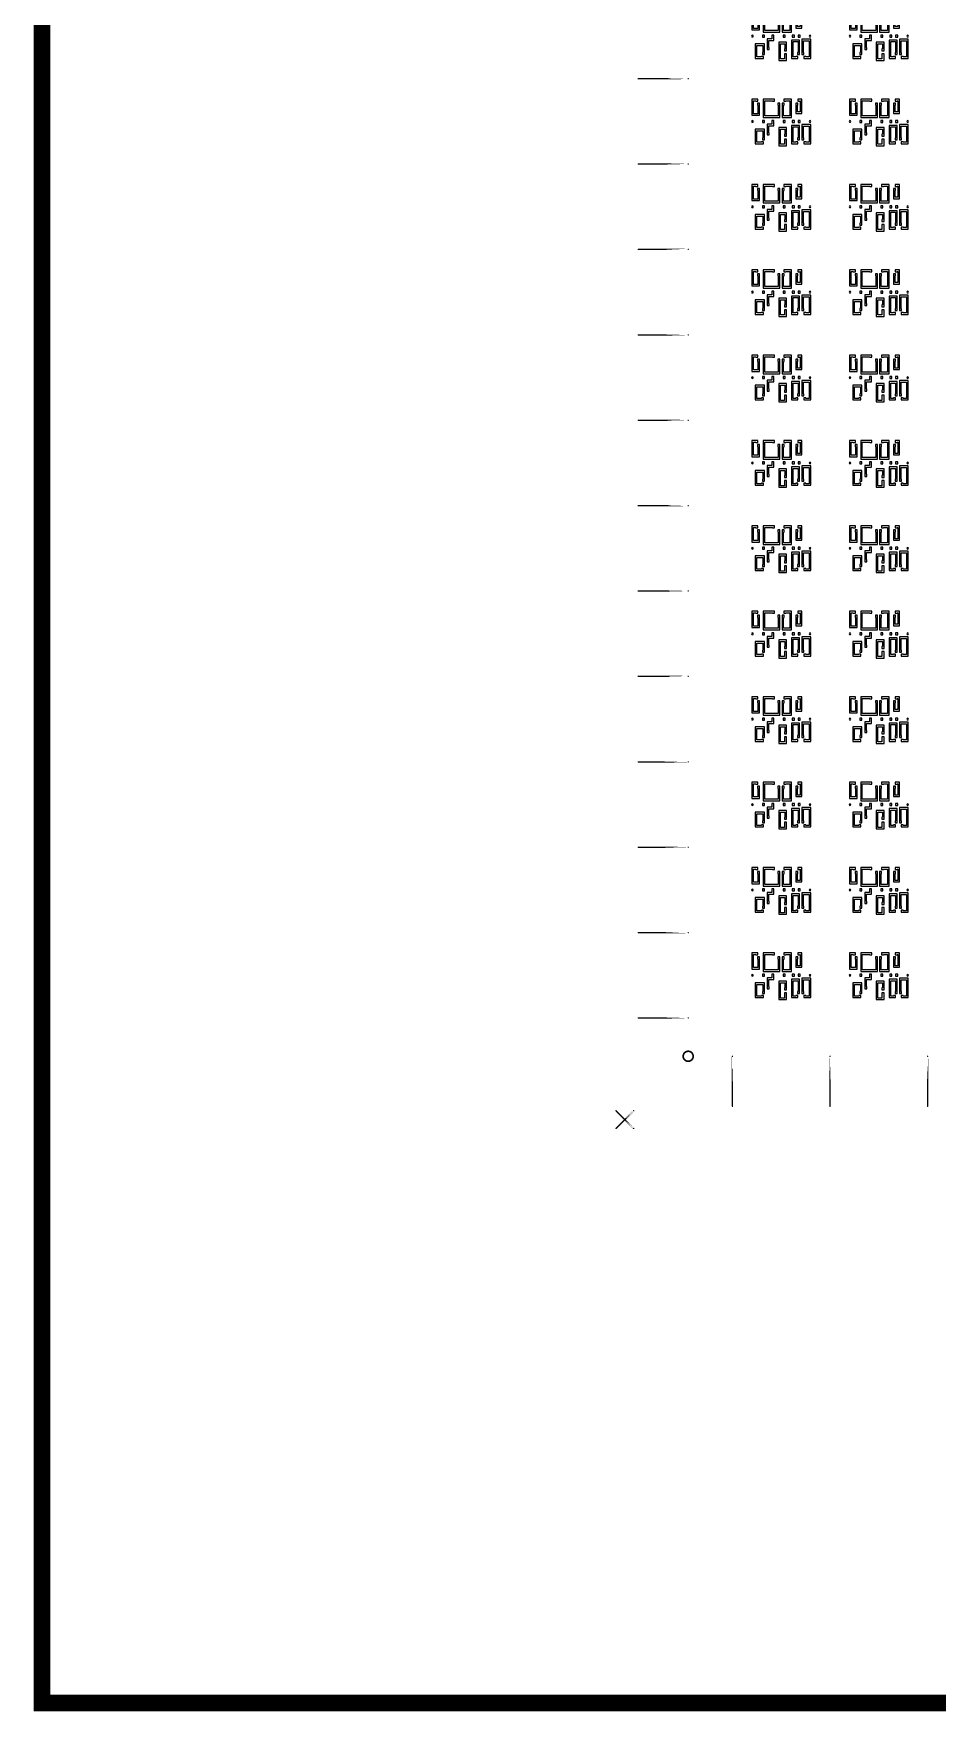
# Model space of a CAD drawing. Extents: x -100 to 100, y -100 to 100.
# Drawn here: x -100.5 to -46.2, y -100.5 to 0.1 of the extents above; entities that cross this region are included whole.
import ezdxf

# ---------------------------------------------------------------- set-up
doc = ezdxf.new("R2010")
doc.units = 0
doc.layers.get('0').update_dxf_attribs({"linetype": 'continuous'})
doc.layers.add('L2', color=7, linetype='continuous')

# ---------------------------------------------------------------- blocks, each defined once
blk = doc.blocks.new('LDI_XFB44-1600-011_L2_B1')
at = {"layer": 'L2'}
for points in [[(-57.01, -55.88), (-57.28, -55.88), (-57.28, -55.1), (-57.14, -55.1), (-57.14, -55.12), (-57.02, -55.12), (-57.02, -55), (-57.38, -55), (-57.38, -55.97), (-56.91, -55.97), (-56.91, -55.24), (-57.03, -55.24), (-57.03, -55.37), (-57.01, -55.37), (-57.01, -55.88)], [(-56.7, -56.11), (-55.69, -56.11), (-55.69, -55.24), (-55.81, -55.24), (-55.81, -55.37), (-55.79, -55.37), (-55.79, -56.01), (-56.6, -56.01), (-56.6, -55.1), (-56.14, -55.1), (-56.14, -55.12), (-56.02, -55.12), (-56.02, -55), (-56.7, -55), (-56.7, -56.11)], [(-55, -55), (-55.46, -55), (-55.46, -55.12), (-55.33, -55.12), (-55.33, -55.1), (-55.09, -55.1), (-55.09, -56.01), (-55.47, -56.01), (-55.47, -55.37), (-55.44, -55.37), (-55.44, -55.24), (-55.56, -55.24), (-55.56, -56.11), (-55, -56.11), (-55, -55)], [(-54.37, -55), (-54.62, -55), (-54.62, -55.12), (-54.5, -55.12), (-54.5, -55.1), (-54.47, -55.1), (-54.47, -55.77), (-54.63, -55.77), (-54.63, -55.37), (-54.61, -55.37), (-54.61, -55.24), (-54.73, -55.24), (-54.73, -55.86), (-54.37, -55.86), (-54.37, -55)], [(-51.15, -55.88), (-51.42, -55.88), (-51.42, -55.1), (-51.29, -55.1), (-51.29, -55.12), (-51.16, -55.12), (-51.16, -55), (-51.52, -55), (-51.52, -55.97), (-51.06, -55.97), (-51.06, -55.24), (-51.18, -55.24), (-51.18, -55.37), (-51.15, -55.37), (-51.15, -55.88)], [(-50.84, -56.11), (-49.84, -56.11), (-49.84, -55.24), (-49.96, -55.24), (-49.96, -55.37), (-49.94, -55.37), (-49.94, -56.01), (-50.75, -56.01), (-50.75, -55.1), (-50.29, -55.1), (-50.29, -55.12), (-50.17, -55.12), (-50.17, -55), (-50.84, -55), (-50.84, -56.11)], [(-49.14, -55), (-49.6, -55), (-49.6, -55.12), (-49.48, -55.12), (-49.48, -55.1), (-49.24, -55.1), (-49.24, -56.01), (-49.61, -56.01), (-49.61, -55.37), (-49.59, -55.37), (-49.59, -55.24), (-49.71, -55.24), (-49.71, -56.11), (-49.14, -56.11), (-49.14, -55)], [(-48.52, -55), (-48.77, -55), (-48.77, -55.12), (-48.65, -55.12), (-48.65, -55.1), (-48.61, -55.1), (-48.61, -55.77), (-48.78, -55.77), (-48.78, -55.37), (-48.76, -55.37), (-48.76, -55.24), (-48.88, -55.24), (-48.88, -55.86), (-48.52, -55.86), (-48.52, -55)], [(-57.37, -56.38), (-57.34, -56.39), (-57.3, -56.38), (-57.29, -56.34), (-57.3, -56.31), (-57.34, -56.29), (-57.37, -56.31), (-57.39, -56.34), (-57.37, -56.38)], [(-56.62, -56.4), (-56.62, -56.28), (-56.74, -56.28), (-56.74, -56.4), (-56.62, -56.4)], [(-56.17, -56.28), (-56.17, -56.5), (-56.45, -56.5), (-56.45, -57.15), (-56.33, -57.15), (-56.33, -57.02), (-56.35, -57.02), (-56.35, -56.6), (-56.05, -56.6), (-56.05, -56.28), (-56.17, -56.28)], [(-55.37, -56.28), (-55.49, -56.28), (-55.49, -56.4), (-55.37, -56.4), (-55.37, -56.28)], [(-54.95, -56.28), (-54.95, -56.4), (-54.82, -56.4), (-54.82, -56.28), (-54.95, -56.28)], [(-54.6, -56.4), (-54.48, -56.4), (-54.48, -56.28), (-54.6, -56.28), (-54.6, -56.4)], [(-53.85, -56.31), (-53.88, -56.29), (-53.92, -56.31), (-53.93, -56.34), (-53.92, -56.38), (-53.88, -56.39), (-53.85, -56.38), (-53.83, -56.34), (-53.85, -56.31)], [(-51.52, -56.38), (-51.49, -56.39), (-51.45, -56.38), (-51.44, -56.34), (-51.45, -56.31), (-51.49, -56.29), (-51.52, -56.31), (-51.54, -56.34), (-51.52, -56.38)], [(-50.77, -56.4), (-50.77, -56.28), (-50.89, -56.28), (-50.89, -56.4), (-50.77, -56.4)], [(-50.32, -56.28), (-50.32, -56.5), (-50.59, -56.5), (-50.59, -57.15), (-50.47, -57.15), (-50.47, -57.02), (-50.5, -57.02), (-50.5, -56.6), (-50.19, -56.6), (-50.19, -56.28), (-50.32, -56.28)], [(-49.52, -56.28), (-49.64, -56.28), (-49.64, -56.4), (-49.52, -56.4), (-49.52, -56.28)], [(-49.09, -56.28), (-49.09, -56.4), (-48.97, -56.4), (-48.97, -56.28), (-49.09, -56.28)], [(-48.75, -56.4), (-48.62, -56.4), (-48.62, -56.28), (-48.75, -56.28), (-48.75, -56.4)], [(-47.99, -56.31), (-48.03, -56.29), (-48.06, -56.31), (-48.08, -56.34), (-48.06, -56.38), (-48.03, -56.39), (-47.99, -56.38), (-47.98, -56.34), (-47.99, -56.31)], [(-56.62, -57.44), (-56.62, -56.8), (-57.17, -56.8), (-57.17, -57.68), (-56.68, -57.68), (-56.68, -57.56), (-56.8, -57.56), (-56.8, -57.59), (-57.08, -57.59), (-57.08, -56.9), (-56.72, -56.9), (-56.72, -57.32), (-56.74, -57.32), (-56.74, -57.44), (-56.62, -57.44)], [(-55.42, -57.71), (-55.66, -57.71), (-55.66, -56.8), (-55.4, -56.8), (-55.4, -57.1), (-55.42, -57.1), (-55.42, -57.22), (-55.3, -57.22), (-55.3, -56.7), (-55.76, -56.7), (-55.76, -57.8), (-55.3, -57.8), (-55.3, -57.4), (-55.42, -57.4), (-55.42, -57.71)], [(-54.99, -57.68), (-54.61, -57.68), (-54.61, -57.56), (-54.73, -57.56), (-54.73, -57.59), (-54.9, -57.59), (-54.9, -56.67), (-54.6, -56.67), (-54.6, -57.32), (-54.63, -57.32), (-54.63, -57.44), (-54.51, -57.44), (-54.51, -56.58), (-54.99, -56.58), (-54.99, -57.68)], [(-54.26, -57.68), (-53.84, -57.68), (-53.84, -56.52), (-54.37, -56.52), (-54.37, -57.44), (-54.25, -57.44), (-54.25, -57.32), (-54.27, -57.32), (-54.27, -56.62), (-53.94, -56.62), (-53.94, -57.59), (-54.14, -57.59), (-54.14, -57.56), (-54.26, -57.56), (-54.26, -57.68)], [(-50.77, -57.44), (-50.77, -56.8), (-51.32, -56.8), (-51.32, -57.68), (-50.83, -57.68), (-50.83, -57.56), (-50.95, -57.56), (-50.95, -57.59), (-51.22, -57.59), (-51.22, -56.9), (-50.86, -56.9), (-50.86, -57.32), (-50.89, -57.32), (-50.89, -57.44), (-50.77, -57.44)], [(-49.57, -57.71), (-49.81, -57.71), (-49.81, -56.8), (-49.54, -56.8), (-49.54, -57.1), (-49.57, -57.1), (-49.57, -57.22), (-49.44, -57.22), (-49.44, -56.7), (-49.91, -56.7), (-49.91, -57.8), (-49.44, -57.8), (-49.44, -57.4), (-49.57, -57.4), (-49.57, -57.71)], [(-49.14, -57.68), (-48.76, -57.68), (-48.76, -57.56), (-48.88, -57.56), (-48.88, -57.59), (-49.04, -57.59), (-49.04, -56.67), (-48.75, -56.67), (-48.75, -57.32), (-48.77, -57.32), (-48.77, -57.44), (-48.65, -57.44), (-48.65, -56.58), (-49.14, -56.58), (-49.14, -57.68)], [(-48.41, -57.68), (-47.99, -57.68), (-47.99, -56.52), (-48.52, -56.52), (-48.52, -57.44), (-48.39, -57.44), (-48.39, -57.32), (-48.42, -57.32), (-48.42, -56.62), (-48.09, -56.62), (-48.09, -57.59), (-48.29, -57.59), (-48.29, -57.56), (-48.41, -57.56), (-48.41, -57.68)]]:
    blk.add_lwpolyline(points, close=True, dxfattribs=at)
blk = doc.blocks.new('cutlineendpoint')
at = {"const_width": 0.04}
blk.add_lwpolyline([(-0.02, 0, 1), (0.02, 0, 1)], format="xyb", close=True, dxfattribs=at)

msp = doc.modelspace()

# ---------------------------------------------------------------- linework, layer by layer
at = {"layer": 'L2'}
for points, const_width in [([(-100, 100), (100, 100), (100, -100), (-100, -100)], 1), ([(-61.2, -2.56), (-64.2, -2.56)], 0.08), ([(-61.2, -7.68), (-64.2, -7.68)], 0.08), ([(-61.2, -12.8), (-64.2, -12.8)], 0.08), ([(-61.2, -17.93), (-64.2, -17.93)], 0.08), ([(-61.2, -23.05), (-64.2, -23.05)], 0.08), ([(-61.2, -28.17), (-64.2, -28.17)], 0.08), ([(-61.2, -33.29), (-64.2, -33.29)], 0.08), ([(-61.2, -38.41), (-64.2, -38.41)], 0.08), ([(-61.2, -43.54), (-64.2, -43.54)], 0.08), ([(-61.2, -48.66), (-64.2, -48.66)], 0.08), ([(-61.2, -53.78), (-64.2, -53.78)], 0.08), ([(-61.2, -58.9), (-64.2, -58.9)], 0.08), ([(-58.54, -61.2), (-58.54, -64.2)], 0.08), ([(-52.68, -61.2), (-52.68, -64.2)], 0.08), ([(-46.83, -61.2), (-46.83, -64.2)], 0.08), ([(-64.47, -64.47), (-65.53, -65.53)], 0.08), ([(-64.47, -65.53), (-65.53, -64.47)], 0.08)]:
    msp.add_lwpolyline(points, close=True, dxfattribs=dict(at, const_width=const_width))
at = {"layer": 'L2', "const_width": 0.1}
msp.add_lwpolyline([(-61.5, -61.2, 1), (-60.9, -61.2, 1)], format="xyb", close=True, dxfattribs=at)

# ---------------------------------------------------------------- block references
at = {"layer": 'L2'}
for name, p in [('LDI_XFB44-1600-011_L2_B1', (0, 56.34)), ('cutlineendpoint', (-64.2, -2.56)), ('cutlineendpoint', (-61.2, -2.56)), ('LDI_XFB44-1600-011_L2_B1', (0, 51.22)), ('cutlineendpoint', (-64.2, -7.68)), ('cutlineendpoint', (-61.2, -7.68)), ('LDI_XFB44-1600-011_L2_B1', (0, 46.1)), ('cutlineendpoint', (-64.2, -12.8)), ('cutlineendpoint', (-61.2, -12.8)), ('LDI_XFB44-1600-011_L2_B1', (0, 40.98)), ('cutlineendpoint', (-64.2, -17.93)), ('cutlineendpoint', (-61.2, -17.93)), ('LDI_XFB44-1600-011_L2_B1', (0, 35.85)), ('cutlineendpoint', (-64.2, -23.05)), ('cutlineendpoint', (-61.2, -23.05)), ('LDI_XFB44-1600-011_L2_B1', (0, 30.73)), ('cutlineendpoint', (-64.2, -28.17)), ('cutlineendpoint', (-61.2, -28.17)), ('LDI_XFB44-1600-011_L2_B1', (0, 25.61)), ('cutlineendpoint', (-64.2, -33.29)), ('cutlineendpoint', (-61.2, -33.29)), ('LDI_XFB44-1600-011_L2_B1', (0, 20.49)), ('cutlineendpoint', (-64.2, -38.41)), ('cutlineendpoint', (-61.2, -38.41)), ('LDI_XFB44-1600-011_L2_B1', (0, 15.37)), ('cutlineendpoint', (-64.2, -43.54)), ('cutlineendpoint', (-61.2, -43.54)), ('LDI_XFB44-1600-011_L2_B1', (0, 10.24)), ('cutlineendpoint', (-64.2, -48.66)), ('cutlineendpoint', (-61.2, -48.66)), ('LDI_XFB44-1600-011_L2_B1', (0, 5.12)), ('cutlineendpoint', (-64.2, -53.78)), ('cutlineendpoint', (-61.2, -53.78)), ('LDI_XFB44-1600-011_L2_B1', (0, 0)), ('cutlineendpoint', (-64.2, -58.9)), ('cutlineendpoint', (-61.2, -58.9)), ('cutlineendpoint', (-58.54, -61.2)), ('cutlineendpoint', (-52.68, -61.2)), ('cutlineendpoint', (-46.83, -61.2)), ('cutlineendpoint', (-58.54, -64.2)), ('cutlineendpoint', (-52.68, -64.2)), ('cutlineendpoint', (-46.83, -64.2)), ('cutlineendpoint', (-65.53, -64.47)), ('cutlineendpoint', (-64.47, -64.47)), ('cutlineendpoint', (-65.53, -65.53)), ('cutlineendpoint', (-64.47, -65.53))]:
    msp.add_blockref(name, p, dxfattribs=at)

doc.saveas('drawing.dxf')
